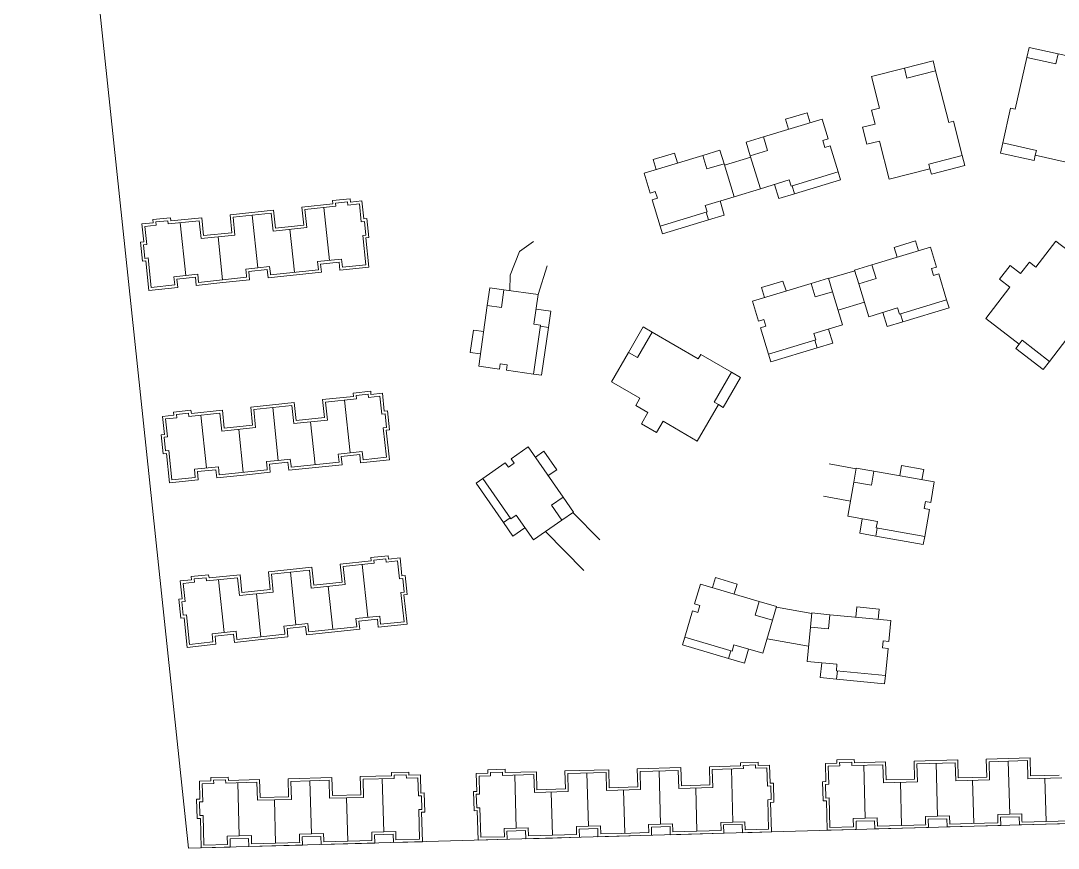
# Model space of a CAD drawing. Extents: x 109296 to 172296, y -14588 to 29909.
# Drawn here: x 119670 to 121944, y -11600 to -9785 of the extents above; entities that cross this region are included whole.
import ezdxf

# ---------------------------------------------------------------- set-up
doc = ezdxf.new("R2010")
doc.units = 0
doc.header["$LTSCALE"] = 1000
doc.header["$MEASUREMENT"] = 0
doc.layers.add('140', color=2, linetype='Continuous', lineweight=5)

msp = doc.modelspace()

# ---------------------------------------------------------------- linework, layer by layer
at = {"layer": '140', "color": 7}
for p, q in [((119670.1, -8126.8), (120038, -11599.8)), ((121875.6, -9865.5), (121880.6, -9843.3)), ((121880.6, -9843.3), (121943.9, -9857.4)), ((121850.2, -9979.1), (121875.6, -9865.5)), ((121875.6, -9865.5), (121938.9, -9879.7)), ((121938.9, -9879.7), (121943.9, -9857.4)), ((121943.9, -9857.4), (122016.5, -9873.7)), ((121607.2, -9888.7), (121535.1, -9907.1)), ((121670, -9872.8), (121607.2, -9888.7)), ((121612.8, -9910.8), (121607.2, -9888.7)), ((121675.6, -9894.9), (121670, -9872.8)), ((121535.1, -9907.1), (121552.8, -9976.8)), ((121675.6, -9894.9), (121612.8, -9910.8)), ((121704.3, -10007.7), (121675.6, -9894.9)), ((121552.8, -9976.8), (121535.4, -9981.3)), ((121535.4, -9981.3), (121543.1, -10011.5)), ((121822.6, -10052.9), (121839.7, -9976.7)), ((121839.7, -9976.7), (121850.2, -9979.1)), ((121426.8, -10000.5), (121298.2, -10039.6)), ((121346.7, -10001.1), (121393.8, -9986.8)), ((121353.3, -10022.9), (121346.7, -10001.1)), ((121393.8, -9986.8), (121400.4, -10008.6)), ((121440.1, -10044.2), (121426.8, -10000.5)), ((121714.7, -10005), (121704.3, -10007.7)), ((121734, -10080.6), (121714.7, -10005)), ((121543.1, -10011.5), (121515.1, -10018.6)), ((121515.1, -10018.6), (121524.6, -10055.8)), ((121298.2, -10039.6), (121260.3, -10051.1)), ((121260.3, -10051.1), (121269.4, -10081)), ((121298.2, -10039.6), (121307.3, -10069.5)), ((121428.6, -10047.7), (121440.1, -10044.2)), ((121433.1, -10062.6), (121428.6, -10047.7)), ((121524.6, -10055.8), (121552.5, -10048.7)), ((121552.5, -10048.7), (121573.8, -10132.5)), ((121103.3, -10075), (121056.2, -10089.3)), ((121109.9, -10096.8), (121103.3, -10075)), ((121165, -10080.1), (121202.9, -10068.6)), ((121202.9, -10068.6), (121212, -10098.4)), ((121307.3, -10069.5), (121269.4, -10081)), ((121444.6, -10059.1), (121433.1, -10062.6)), ((121462, -10116.5), (121444.6, -10059.1)), ((121822.6, -10052.9), (121817.6, -10075.1)), ((121817.6, -10075.1), (121891.4, -10091.6)), ((121896.4, -10069.4), (121822.6, -10052.9)), ((121894, -10079.9), (121896.4, -10069.4)), ((121036.4, -10119.2), (121165, -10080.1)), ((121056.2, -10089.3), (121062.8, -10111.1)), ((121165, -10080.1), (121174.1, -10109.9)), ((121213, -10101.9), (121270.4, -10084.4)), ((121269.4, -10081), (121291.4, -10153.3)), ((121660.7, -10099.2), (121734, -10080.6)), ((121734, -10080.6), (121739.6, -10102.7)), ((121891.4, -10091.6), (121894, -10079.9)), ((121984.2, -10100.1), (121894, -10079.9)), ((121049.7, -10162.8), (121036.4, -10119.2)), ((121174.1, -10109.9), (121212, -10098.4)), ((121212, -10098.4), (121234, -10170.8)), ((121358.7, -10147.9), (121462, -10116.5)), ((121467.3, -10133.7), (121462, -10116.5)), ((121573.8, -10132.5), (121663.3, -10109.7)), ((121663.3, -10109.7), (121660.7, -10099.2)), ((121666.3, -10121.3), (121663.3, -10109.7)), ((121739.6, -10102.7), (121666.3, -10121.3)), ((121291.4, -10153.3), (121354.5, -10134.1)), ((121354.5, -10134.1), (121358.7, -10147.9)), ((121366.2, -10164.4), (121467.3, -10133.7)), ((121061.2, -10159.3), (121049.7, -10162.8)), ((121065.7, -10174.2), (121061.2, -10159.3)), ((121234, -10170.8), (121291.4, -10153.3)), ((121322.4, -10143.9), (121331.8, -10174.9)), ((121331.8, -10174.9), (121366.2, -10164.4)), ((121366.2, -10164.4), (121361, -10147.2)), ((120286.5, -10193.7), (120354.5, -10186.5)), ((120353.7, -10179.4), (120391.9, -10175.3)), ((120354.5, -10186.5), (120353.7, -10179.4)), ((120386.6, -10181.9), (120360.3, -10184.7)), ((120360.3, -10184.7), (120361.1, -10191.9)), ((120387.3, -10189.1), (120386.6, -10181.9)), ((120412.4, -10186.5), (120387.3, -10189.1)), ((120391.9, -10175.3), (120392.7, -10182.5)), ((120392.7, -10182.5), (120417.7, -10179.9)), ((120416.5, -10225.8), (120412.4, -10186.5)), ((120417.7, -10179.9), (120421.9, -10219.3)), ((121054.2, -10177.7), (121065.7, -10174.2)), ((121071.7, -10235.1), (121054.2, -10177.7)), ((121234, -10170.8), (121170.8, -10189.9)), ((121203, -10180.2), (121212.4, -10211.2)), ((120128.9, -10210.3), (120224.4, -10200.2)), ((120133.1, -10249.7), (120128.9, -10210.3)), ((120135.5, -10215.6), (120177.3, -10211.2)), ((120219.1, -10206.8), (120177.3, -10211.2)), ((120189.5, -10327), (120177.3, -10211.2)), ((120189.5, -10327), (120177.3, -10211.2)), ((120189.5, -10327), (120177.3, -10211.2)), ((120189.5, -10327), (120177.3, -10211.2)), ((120223.2, -10246.2), (120219.1, -10206.8)), ((120224.4, -10200.2), (120228.5, -10239.6)), ((120290.6, -10233.1), (120286.5, -10193.7)), ((120361.1, -10191.9), (120293, -10199)), ((120293, -10199), (120297.2, -10238.4)), ((120347, -10310.4), (120334.8, -10194.6)), ((121175, -10203.7), (121071.7, -10235.1)), ((121170.8, -10189.9), (121175, -10203.7)), ((121177.9, -10221.6), (121172.7, -10204.4)), ((121212.4, -10211.2), (121177.9, -10221.6)), ((119935.6, -10230.6), (119960.7, -10228)), ((119939.7, -10270), (119935.6, -10230.6)), ((119942.2, -10236), (119967.3, -10233.3)), ((119959.9, -10220.8), (119998.1, -10216.8)), ((119960.7, -10228), (119959.9, -10220.8)), ((119966.5, -10226.2), (119992.8, -10223.4)), ((119967.3, -10233.3), (119966.5, -10226.2)), ((119992.8, -10223.4), (119993.5, -10230.6)), ((119993.5, -10230.6), (120061.5, -10223.4)), ((119998.1, -10216.8), (119998.8, -10224)), ((119998.8, -10224), (120066.9, -10216.8)), ((120032, -10343.6), (120019.8, -10227.8)), ((120061.5, -10223.4), (120065.7, -10262.8)), ((120066.9, -10216.8), (120071, -10256.2)), ((120139.7, -10255), (120135.5, -10215.6)), ((120228.5, -10239.6), (120290.6, -10233.1)), ((120423.7, -10225.1), (120416.5, -10225.8)), ((120421.9, -10219.3), (120429, -10218.5)), ((120426.8, -10254.9), (120423.7, -10225.1)), ((120429, -10218.5), (120433.4, -10260.3)), ((121177.9, -10221.6), (121076.9, -10252.3)), ((119946.3, -10275.4), (119942.2, -10236)), ((120065.7, -10262.8), (120139.7, -10255)), ((120071, -10256.2), (120133.1, -10249.7)), ((120297.2, -10238.4), (120223.2, -10246.2)), ((120260.2, -10242.3), (120270.1, -10336.6)), ((120260.2, -10242.3), (120270.1, -10336.6)), ((120419.7, -10255.7), (120426.8, -10254.9)), ((120426.5, -10320.1), (120419.7, -10255.7)), ((121076.9, -10252.3), (121071.7, -10235.1)), ((119932.6, -10270.8), (119939.7, -10270)), ((119937, -10312.5), (119932.6, -10270.8)), ((119939.2, -10276.1), (119946.3, -10275.4)), ((119942.3, -10306), (119939.2, -10276.1)), ((120102.7, -10258.9), (120112.6, -10353.2)), ((120102.7, -10258.9), (120112.6, -10353.2)), ((120433.4, -10260.3), (120426.3, -10261)), ((120426.3, -10261), (120433.1, -10325.5)), ((120794.5, -10269.1), (120763.6, -10290.7)), ((121584.5, -10281.9), (121631.5, -10267.6)), ((121631.5, -10267.6), (121638.2, -10289.4)), ((121939.4, -10268.3), (121895.4, -10325.3)), ((121998.2, -10313.8), (121939.4, -10268.3)), ((120763.6, -10290.7), (120743.3, -10343.2)), ((121664.6, -10281.3), (121536, -10320.4)), ((121591.1, -10303.7), (121584.5, -10281.9)), ((121677.8, -10325), (121664.6, -10281.3)), ((119944.1, -10311.8), (119937, -10312.5)), ((119949.5, -10305.2), (119942.3, -10306)), ((119950.9, -10376.2), (119944.1, -10311.8)), ((119956.3, -10369.6), (119949.5, -10305.2)), ((120189.5, -10327), (120215.7, -10324.2)), ((120215.7, -10324.2), (120217.3, -10339.1)), ((120320.8, -10313.2), (120373.3, -10307.6)), ((120322.6, -10331.1), (120320.8, -10313.2)), ((120367.9, -10314.2), (120327.3, -10318.5)), ((120327.3, -10318.5), (120329.2, -10336.4)), ((120369.8, -10332.1), (120367.9, -10314.2)), ((120373.3, -10307.6), (120375.1, -10325.5)), ((120375.1, -10325.5), (120426.5, -10320.1)), ((120823.8, -10322.2), (120804.2, -10385.4)), ((121536, -10320.4), (121498.1, -10331.9)), ((121536, -10320.4), (121545, -10350.3)), ((121666.3, -10328.5), (121677.8, -10325)), ((121839.2, -10321.4), (121815.8, -10351.8)), ((121862, -10339), (121839.2, -10321.4)), ((121881.1, -10314.3), (121862, -10339)), ((121895.4, -10325.3), (121881.1, -10314.3)), ((120058.2, -10340.8), (120005.7, -10346.3)), ((120005.7, -10346.3), (120007.6, -10364.2)), ((120052.9, -10347.4), (120012.3, -10351.7)), ((120054.8, -10365.3), (120052.9, -10347.4)), ((120060.1, -10358.7), (120058.2, -10340.8)), ((120165.1, -10347.6), (120060.1, -10358.7)), ((120189.5, -10327), (120163.2, -10329.7)), ((120163.2, -10329.7), (120164.8, -10344.7)), ((120164.8, -10344.7), (120165.1, -10347.6)), ((120210.4, -10330.8), (120169.8, -10335.1)), ((120169.8, -10335.1), (120171.7, -10353)), ((120212.3, -10348.7), (120210.4, -10330.8)), ((120329.2, -10336.4), (120212.3, -10348.7)), ((120217.3, -10339.1), (120217.6, -10342.1)), ((120217.6, -10342.1), (120322.6, -10331.1)), ((120433.1, -10325.5), (120369.8, -10332.1)), ((120743.3, -10343.2), (120741.9, -10376.6)), ((121498.4, -10333.1), (121441, -10350.5)), ((121498.1, -10331.9), (121507.2, -10361.8)), ((121670.9, -10343.4), (121666.3, -10328.5)), ((121682.4, -10339.9), (121670.9, -10343.4)), ((121699.8, -10397.3), (121682.4, -10339.9)), ((120014.2, -10369.6), (119950.9, -10376.2)), ((120007.6, -10364.2), (119956.3, -10369.6)), ((120012.3, -10351.7), (120014.2, -10369.6)), ((120113.2, -10359.1), (120054.8, -10365.3)), ((120171.7, -10353), (120113.2, -10359.1)), ((120692.9, -10409.7), (120698.4, -10370.5)), ((120698.4, -10370.5), (120729.3, -10374.8)), ((121274.2, -10400), (121402.8, -10360.9)), ((121341, -10355.8), (121294, -10370.1)), ((121294, -10370.1), (121300.6, -10391.9)), ((121347.7, -10377.6), (121341, -10355.8)), ((121402.8, -10360.9), (121440.7, -10349.4)), ((121402.8, -10360.9), (121411.9, -10390.7)), ((121440.7, -10349.4), (121449.7, -10379.2)), ((121545, -10350.3), (121507.2, -10361.8)), ((121507.2, -10361.8), (121529.1, -10434.1)), ((121838.6, -10369.4), (121785.7, -10437.8)), ((121815.8, -10351.8), (121838.6, -10369.4)), ((120723.8, -10414), (120729.3, -10374.8)), ((120729.3, -10374.8), (120804.2, -10385.4)), ((120804.2, -10385.4), (120795, -10450.7)), ((121411.9, -10390.7), (121449.7, -10379.2)), ((121449.7, -10379.2), (121471.7, -10451.6)), ((120674.2, -10542.8), (120692.9, -10409.7)), ((120692.9, -10409.7), (120723.8, -10414)), ((121287.4, -10443.6), (121274.2, -10400)), ((121519.4, -10402), (121462, -10419.4)), ((121529.1, -10434.1), (121592.3, -10414.9)), ((121592.3, -10414.9), (121596.5, -10428.7)), ((121596.5, -10428.7), (121699.8, -10397.3)), ((121604, -10445.2), (121705, -10414.5)), ((121705, -10414.5), (121699.8, -10397.3)), ((120799.7, -10417.5), (120831.8, -10422)), ((120831.8, -10422), (120826.7, -10457.6)), ((121560.1, -10424.7), (121569.6, -10455.7)), ((121604, -10445.2), (121598.8, -10428)), ((121785.7, -10437.8), (121858.9, -10494.2)), ((120809.2, -10452.7), (120794.2, -10559.7)), ((120795, -10450.7), (120809.2, -10452.7)), ((120826.7, -10457.6), (120808.9, -10455.1)), ((120826.7, -10457.6), (120812, -10562.2)), ((121034.8, -10456.3), (121002.3, -10512.3)), ((121054.5, -10467.7), (121034.8, -10456.3)), ((121298.9, -10440.1), (121287.4, -10443.6)), ((121292, -10458.5), (121303.5, -10455)), ((121309.4, -10515.9), (121292, -10458.5)), ((121303.5, -10455), (121298.9, -10440.1)), ((121471.7, -10451.6), (121408.6, -10470.8)), ((121440.7, -10461), (121450.1, -10492)), ((121569.6, -10455.7), (121604, -10445.2)), ((120662.3, -10463.5), (120655.4, -10512.3)), ((120684.9, -10466.7), (120662.3, -10463.5)), ((121054.5, -10467.7), (121022, -10523.7)), ((121155.2, -10526.1), (121054.5, -10467.7)), ((121412.8, -10484.5), (121309.4, -10515.9)), ((121408.6, -10470.8), (121412.8, -10484.5)), ((121925.3, -10531.9), (121973, -10470.2)), ((121415.7, -10502.5), (121314.7, -10533.2)), ((121415.7, -10502.5), (121410.5, -10485.2)), ((121450.1, -10492), (121415.7, -10502.5)), ((121851.5, -10503.7), (121858.9, -10494.2)), ((121911.4, -10549.9), (121851.5, -10503.7)), ((121858.9, -10494.2), (121865.5, -10485.7)), ((121865.5, -10485.7), (121925.3, -10531.9)), ((120655.4, -10512.3), (120678, -10515.4)), ((121002.3, -10512.3), (120964.9, -10576.6)), ((121022, -10523.7), (121002.3, -10512.3)), ((121160.6, -10516.8), (121155.2, -10526.1)), ((121228.1, -10556), (121160.6, -10516.8)), ((121314.7, -10533.2), (121309.4, -10515.9)), ((120719.3, -10549.1), (120674.2, -10542.8)), ((120721, -10537.3), (120719.3, -10549.1)), ((120736.4, -10539.4), (120721, -10537.3)), ((120734.8, -10551.3), (120736.4, -10539.4)), ((120794.2, -10559.7), (120734.8, -10551.3)), ((121925.3, -10531.9), (121911.4, -10549.9)), ((120812, -10562.2), (120794.2, -10559.7)), ((121190.1, -10621.3), (121228.1, -10556)), ((121247.8, -10567.4), (121209.8, -10632.8)), ((121228.1, -10556), (121247.8, -10567.4)), ((120399, -10601.5), (120437.2, -10597.5)), ((120437.2, -10597.5), (120437.9, -10604.7)), ((120964.9, -10576.6), (121027.2, -10612.8)), ((120331.7, -10615.8), (120399.7, -10608.7)), ((120335.9, -10655.2), (120331.7, -10615.8)), ((120406.3, -10614), (120338.3, -10621.2)), ((120392.3, -10732.5), (120380.1, -10616.8)), ((120399.7, -10608.7), (120399, -10601.5)), ((120431.8, -10604.1), (120405.6, -10606.9)), ((120405.6, -10606.9), (120406.3, -10614)), ((120432.6, -10611.3), (120431.8, -10604.1)), ((120457.6, -10608.6), (120432.6, -10611.3)), ((120437.9, -10604.7), (120463, -10602)), ((120461.8, -10648), (120457.6, -10608.6)), ((120463, -10602), (120467.1, -10641.4)), ((121027.2, -10612.8), (121018.2, -10628.4)), ((120005.2, -10643), (120043.3, -10639)), ((120005.9, -10650.2), (120005.2, -10643)), ((120043.3, -10639), (120044.1, -10646.1)), ((120044.1, -10646.1), (120112.1, -10639)), ((120112.1, -10639), (120116.3, -10678.4)), ((120174.2, -10632.4), (120269.7, -10622.4)), ((120178.3, -10671.8), (120174.2, -10632.4)), ((120180.8, -10637.8), (120222.5, -10633.4)), ((120184.9, -10677.2), (120180.8, -10637.8)), ((120264.3, -10629), (120222.5, -10633.4)), ((120234.7, -10749.1), (120222.5, -10633.4)), ((120234.7, -10749.1), (120222.5, -10633.4)), ((120234.7, -10749.1), (120222.5, -10633.4)), ((120234.7, -10749.1), (120222.5, -10633.4)), ((120268.5, -10668.4), (120264.3, -10629)), ((120269.7, -10622.4), (120273.8, -10661.8)), ((120338.3, -10621.2), (120342.5, -10660.6)), ((120467.1, -10641.4), (120474.3, -10640.7)), ((120474.3, -10640.7), (120478.7, -10682.4)), ((121018.2, -10628.4), (121045.1, -10644)), ((121153.1, -10706.7), (121199.5, -10626.8)), ((121199.5, -10626.8), (121190.1, -10621.3)), ((121209.8, -10632.8), (121199.5, -10626.8)), ((119980.8, -10652.8), (120005.9, -10650.2)), ((119985, -10692.2), (119980.8, -10652.8)), ((119987.4, -10658.1), (120012.5, -10655.5)), ((119991.6, -10697.5), (119987.4, -10658.1)), ((120011.8, -10648.3), (120038, -10645.6)), ((120012.5, -10655.5), (120011.8, -10648.3)), ((120038, -10645.6), (120038.8, -10652.7)), ((120038.8, -10652.7), (120106.8, -10645.6)), ((120077.2, -10765.7), (120065, -10650)), ((120106.8, -10645.6), (120110.9, -10684.9)), ((120342.5, -10660.6), (120268.5, -10668.4)), ((120273.8, -10661.8), (120335.9, -10655.2)), ((120305.5, -10664.5), (120315.4, -10758.7)), ((120305.5, -10664.5), (120315.4, -10758.7)), ((120469, -10647.2), (120461.8, -10648)), ((120472.1, -10677.1), (120469, -10647.2)), ((121045.1, -10644), (121030.7, -10668.9)), ((121063.9, -10688.2), (121078.4, -10663.3)), ((121078.4, -10663.3), (121153.1, -10706.7)), ((120110.9, -10684.9), (120184.9, -10677.2)), ((120116.3, -10678.4), (120178.3, -10671.8)), ((120147.9, -10681.1), (120157.9, -10775.3)), ((120147.9, -10681.1), (120157.9, -10775.3)), ((120464.9, -10677.8), (120472.1, -10677.1)), ((120471.7, -10742.3), (120464.9, -10677.8)), ((120478.7, -10682.4), (120471.5, -10683.2)), ((120471.5, -10683.2), (120478.3, -10747.6)), ((121030.7, -10668.9), (121063.9, -10688.2)), ((119977.8, -10692.9), (119985, -10692.2)), ((119982.2, -10734.7), (119977.8, -10692.9)), ((119984.4, -10698.3), (119991.6, -10697.5)), ((119987.6, -10728.1), (119984.4, -10698.3)), ((119989.4, -10733.9), (119982.2, -10734.7)), ((119994.7, -10727.4), (119987.6, -10728.1)), ((119996.2, -10798.4), (119989.4, -10733.9)), ((120001.5, -10791.8), (119994.7, -10727.4)), ((120366, -10735.3), (120418.5, -10729.8)), ((120418.5, -10729.8), (120420.4, -10747.7)), ((120745.1, -10745.5), (120782.6, -10719.5)), ((120782.6, -10719.5), (120859.1, -10830)), ((120817, -10729.2), (120798.3, -10742.2)), ((120845.1, -10769.6), (120817, -10729.2)), ((120234.7, -10749.1), (120208.5, -10751.9)), ((120208.5, -10751.9), (120210.1, -10766.8)), ((120255.7, -10753), (120215.1, -10757.2)), ((120215.1, -10757.2), (120217, -10775.1)), ((120234.7, -10749.1), (120261, -10746.4)), ((120257.5, -10770.9), (120255.7, -10753)), ((120261, -10746.4), (120262.6, -10761.3)), ((120262.9, -10764.3), (120367.9, -10753.2)), ((120367.9, -10753.2), (120366, -10735.3)), ((120413.2, -10736.4), (120372.6, -10740.7)), ((120372.6, -10740.7), (120374.5, -10758.6)), ((120415.1, -10754.3), (120413.2, -10736.4)), ((120478.3, -10747.6), (120415.1, -10754.3)), ((120420.4, -10747.7), (120471.7, -10742.3)), ((120683, -10788.5), (120732.3, -10754.3)), ((120732.3, -10754.3), (120739.1, -10764.2)), ((120739.1, -10764.2), (120751.9, -10755.3)), ((120751.9, -10755.3), (120745.1, -10745.5)), ((121501.2, -10767.4), (121442.2, -10757)), ((120103.5, -10763), (120051, -10768.5)), ((120051, -10768.5), (120052.8, -10786.4)), ((120098.1, -10769.6), (120057.5, -10773.8)), ((120057.5, -10773.8), (120059.4, -10791.7)), ((120100, -10787.5), (120098.1, -10769.6)), ((120105.3, -10780.9), (120103.5, -10763)), ((120210.4, -10769.8), (120105.3, -10780.9)), ((120217, -10775.1), (120158.5, -10781.3)), ((120210.1, -10766.8), (120210.4, -10769.8)), ((120374.5, -10758.6), (120257.5, -10770.9)), ((120262.6, -10761.3), (120262.9, -10764.3)), ((120826.3, -10782.6), (120845.1, -10769.6)), ((121501.5, -10766.2), (121496, -10797)), ((121540.5, -10773.1), (121501.5, -10766.2)), ((121540.5, -10773.1), (121535, -10803.8)), ((121672.8, -10796.5), (121540.5, -10773.1)), ((121597.2, -10783.1), (121601.1, -10760.7)), ((121601.1, -10760.7), (121649.6, -10769.2)), ((121649.6, -10769.2), (121645.6, -10791.7)), ((120059.4, -10791.7), (119996.2, -10798.4)), ((120052.8, -10786.4), (120001.5, -10791.8)), ((120158.5, -10781.3), (120100, -10787.5)), ((120668.2, -10798.8), (120683, -10788.5)), ((120728.3, -10885.6), (120668.2, -10798.8)), ((120744.5, -10877.3), (120683, -10788.5)), ((121496, -10797), (121482.9, -10871.4)), ((121535, -10803.8), (121496, -10797)), ((121664.9, -10841.4), (121672.8, -10796.5)), ((120859.1, -10830), (120833.5, -10847.7)), ((120833.5, -10847.7), (120856, -10880.3)), ((120859.1, -10830), (120881.7, -10862.5)), ((121488.7, -10838.3), (121429.6, -10827.9)), ((121650.4, -10854.7), (121653.1, -10839.3)), ((121653.1, -10839.3), (121664.9, -10841.4)), ((120756.3, -10869.1), (120744.5, -10877.3)), ((120793.9, -10923.3), (120756.3, -10869.1)), ((120881.7, -10862.5), (120856, -10880.3)), ((120880.7, -10863.2), (120939.6, -10923.3)), ((121662.2, -10856.8), (121650.4, -10854.7)), ((121651.7, -10915.8), (121662.2, -10856.8)), ((120728.3, -10885.6), (120743.1, -10875.3)), ((120748.8, -10915.2), (120728.3, -10885.6)), ((120856, -10880.3), (120793.9, -10923.3)), ((121482.9, -10871.4), (121547.9, -10882.9)), ((121514.8, -10877), (121509.2, -10908.9)), ((121547.9, -10882.9), (121545.4, -10897.1)), ((120775.4, -10896.7), (120748.8, -10915.2)), ((120820.6, -10904.8), (120904.5, -10990.3)), ((121509.2, -10908.9), (121544.6, -10915.2)), ((121544.6, -10915.2), (121547.7, -10897.5)), ((121544.6, -10915.2), (121648.6, -10933.6)), ((121545.4, -10897.1), (121651.7, -10915.8)), ((121648.6, -10933.6), (121651.7, -10915.8)), ((120437.7, -10962.3), (120475.8, -10958.3)), ((120475.8, -10958.3), (120476.6, -10965.5)), ((120212.9, -10993.2), (120308.3, -10983.2)), ((120308.3, -10983.2), (120312.5, -11022.6)), ((120370.4, -10976.6), (120438.4, -10969.5)), ((120374.5, -11016), (120370.4, -10976.6)), ((120445, -10974.8), (120377, -10982)), ((120377, -10982), (120381.1, -11021.4)), ((120430.9, -11093.3), (120418.8, -10977.6)), ((120438.4, -10969.5), (120437.7, -10962.3)), ((120470.5, -10964.9), (120444.3, -10967.7)), ((120444.3, -10967.7), (120445, -10974.8)), ((120471.3, -10972.1), (120470.5, -10964.9)), ((120496.3, -10969.4), (120471.3, -10972.1)), ((120476.6, -10965.5), (120501.7, -10962.8)), ((120500.5, -11008.8), (120496.3, -10969.4)), ((120501.7, -10962.8), (120505.8, -11002.2)), ((120043.8, -11003.8), (120082, -10999.8)), ((120044.6, -11011), (120043.8, -11003.8)), ((120050.4, -11009.1), (120076.7, -11006.4)), ((120076.7, -11006.4), (120077.4, -11013.5)), ((120077.4, -11013.5), (120145.5, -11006.4)), ((120082, -10999.8), (120082.8, -11006.9)), ((120082.8, -11006.9), (120150.8, -10999.8)), ((120145.5, -11006.4), (120149.6, -11045.7)), ((120150.8, -10999.8), (120154.9, -11039.2)), ((120217, -11032.6), (120212.9, -10993.2)), ((120219.5, -10998.6), (120261.2, -10994.2)), ((120223.6, -11038), (120219.5, -10998.6)), ((120303, -10989.8), (120261.2, -10994.2)), ((120273.4, -11109.9), (120261.2, -10994.2)), ((120273.4, -11109.9), (120261.2, -10994.2)), ((120273.4, -11109.9), (120261.2, -10994.2)), ((120273.4, -11109.9), (120261.2, -10994.2)), ((120307.1, -11029.2), (120303, -10989.8)), ((120505.8, -11002.2), (120513, -11001.4)), ((120513, -11001.4), (120517.4, -11043.2)), ((121193.2, -11006.3), (121186.8, -11028.1)), ((121240.4, -11020.3), (121193.2, -11006.3)), ((120019.5, -11013.6), (120044.6, -11011)), ((120023.7, -11053), (120019.5, -11013.6)), ((120026.1, -11018.9), (120051.2, -11016.3)), ((120030.3, -11058.3), (120026.1, -11018.9)), ((120051.2, -11016.3), (120050.4, -11009.1)), ((120115.9, -11126.5), (120103.7, -11010.8)), ((120381.1, -11021.4), (120307.1, -11029.2)), ((120312.5, -11022.6), (120374.5, -11016)), ((120344.1, -11025.3), (120354.1, -11119.5)), ((120344.1, -11025.3), (120354.1, -11119.5)), ((120507.6, -11008), (120500.5, -11008.8)), ((120510.8, -11037.9), (120507.6, -11008)), ((121147.3, -11064), (121160.3, -11020.3)), ((121160.3, -11020.3), (121289.1, -11058.5)), ((121233.9, -11042.1), (121240.4, -11020.3)), ((120016.5, -11053.7), (120023.7, -11053)), ((120149.6, -11045.7), (120223.6, -11038)), ((120154.9, -11039.2), (120217, -11032.6)), ((120186.6, -11041.9), (120196.5, -11136.1)), ((120186.6, -11041.9), (120196.5, -11136.1)), ((120503.6, -11038.6), (120510.8, -11037.9)), ((120510.4, -11103.1), (120503.6, -11038.6)), ((120517.4, -11043.2), (120510.2, -11044)), ((120510.2, -11044), (120517, -11108.4)), ((120020.9, -11095.5), (120016.5, -11053.7)), ((120023.1, -11059.1), (120030.3, -11058.3)), ((120026.3, -11088.9), (120023.1, -11059.1)), ((121158.8, -11067.4), (121147.3, -11064)), ((121154.4, -11082.4), (121158.8, -11067.4)), ((121289.1, -11058.5), (121280.3, -11088.4)), ((121289.1, -11058.5), (121327.1, -11069.8)), ((121327.1, -11069.8), (121318.2, -11099.7)), ((121326.8, -11071), (121404, -11084.9)), ((121500.8, -11093.1), (121503, -11070.5)), ((121503, -11070.5), (121552, -11075.2)), ((121552, -11075.2), (121549.8, -11097.9)), ((120028.1, -11094.7), (120020.9, -11095.5)), ((120033.4, -11088.1), (120026.3, -11088.9)), ((120034.9, -11159.2), (120028.1, -11094.7)), ((120040.2, -11152.6), (120033.4, -11088.1)), ((120404.7, -11096.1), (120457.2, -11090.6)), ((120406.6, -11114), (120404.7, -11096.1)), ((120451.9, -11097.2), (120411.3, -11101.4)), ((120453.7, -11115.1), (120451.9, -11097.2)), ((120457.2, -11090.6), (120459.1, -11108.5)), ((121125.8, -11136.5), (121142.9, -11078.9)), ((121142.9, -11078.9), (121154.4, -11082.4)), ((121280.3, -11088.4), (121318.2, -11099.7)), ((121404.1, -11083.7), (121401, -11114.8)), ((121443.5, -11087.6), (121404.1, -11083.7)), ((121443.5, -11087.6), (121440.5, -11118.6)), ((121577.3, -11100.6), (121443.5, -11087.6)), ((120273.4, -11109.9), (120247.2, -11112.7)), ((120247.2, -11112.7), (120248.7, -11127.6)), ((120294.3, -11113.8), (120253.8, -11118)), ((120253.8, -11118), (120255.6, -11135.9)), ((120273.4, -11109.9), (120299.7, -11107.2)), ((120296.2, -11131.7), (120294.3, -11113.8)), ((120413.2, -11119.3), (120296.2, -11131.7)), ((120299.7, -11107.2), (120301.2, -11122.1)), ((120301.6, -11125.1), (120406.6, -11114)), ((120411.3, -11101.4), (120413.2, -11119.3)), ((120517, -11108.4), (120453.7, -11115.1)), ((120459.1, -11108.5), (120510.4, -11103.1)), ((121318.2, -11099.7), (121296.7, -11172.2)), ((121401, -11114.8), (121393.7, -11190)), ((121440.5, -11118.6), (121401, -11114.8)), ((121572.8, -11146), (121577.3, -11100.6)), ((120142.1, -11123.8), (120089.6, -11129.3)), ((120089.6, -11129.3), (120091.5, -11147.2)), ((120136.8, -11130.4), (120096.2, -11134.6)), ((120096.2, -11134.6), (120098.1, -11152.5)), ((120138.7, -11148.3), (120136.8, -11130.4)), ((120197.2, -11142.1), (120138.7, -11148.3)), ((120144, -11141.7), (120142.1, -11123.8)), ((120249, -11130.6), (120144, -11141.7)), ((120255.6, -11135.9), (120197.2, -11142.1)), ((120248.7, -11127.6), (120249, -11130.6)), ((120301.2, -11122.1), (120301.6, -11125.1)), ((121120.7, -11153.7), (121125.8, -11136.5)), ((121229.3, -11167.2), (121125.8, -11136.5)), ((121306.1, -11140.4), (121396.9, -11156.8)), ((120098.1, -11152.5), (120034.9, -11159.2)), ((120091.5, -11147.2), (120040.2, -11152.6)), ((121221.9, -11183.8), (121120.7, -11153.7)), ((121221.9, -11183.8), (121227, -11166.5)), ((121233.4, -11153.4), (121229.3, -11167.2)), ((121296.7, -11172.2), (121233.4, -11153.4)), ((121265.6, -11163), (121256.4, -11194)), ((121559.4, -11160.4), (121560.9, -11144.8)), ((121571.3, -11161.5), (121559.4, -11160.4)), ((121560.9, -11144.8), (121572.8, -11146)), ((121565.5, -11221.2), (121571.3, -11161.5)), ((121256.4, -11194), (121221.9, -11183.8)), ((121393.7, -11190), (121459.4, -11196.4)), ((121425.9, -11193.1), (121422.8, -11225.4)), ((121459.4, -11196.4), (121458, -11210.7)), ((121458, -11210.7), (121565.5, -11221.2)), ((121458.6, -11228.9), (121460.4, -11211)), ((121422.8, -11225.4), (121458.6, -11228.9)), ((121458.6, -11228.9), (121563.7, -11239.2)), ((121563.7, -11239.2), (121565.5, -11221.2)), ((121247.9, -11412.1), (121286.3, -11411.1)), ((121248.1, -11419.3), (121247.9, -11412.1)), ((121286.3, -11411.1), (121286.5, -11418.3)), ((121434, -11414.1), (121459.2, -11413.4)), ((121435.1, -11453.7), (121434, -11414.1)), ((121459, -11406.2), (121497.4, -11405.1)), ((121459.2, -11413.4), (121459, -11406.2)), ((121465.2, -11412), (121491.6, -11411.3)), ((121465.4, -11419.2), (121465.2, -11412)), ((121491.6, -11411.3), (121491.8, -11418.5)), ((121491.8, -11418.5), (121560.1, -11416.6)), ((121497.4, -11405.1), (121497.6, -11412.3)), ((121497.6, -11412.3), (121566, -11410.4)), ((121560.1, -11416.6), (121561.3, -11456.2)), ((121566, -11410.4), (121567.1, -11450)), ((121628.3, -11408.7), (121724.3, -11406)), ((121629.5, -11448.2), (121628.3, -11408.7)), ((121634.5, -11414.5), (121718.5, -11412.1)), ((121635.6, -11454.1), (121634.5, -11414.5)), ((121679.8, -11529.7), (121676.5, -11413.3)), ((121679.8, -11529.7), (121676.5, -11413.3)), ((121718.5, -11412.1), (121719.6, -11451.7)), ((121724.3, -11406), (121725.4, -11445.5)), ((121786.7, -11404.2), (121882.6, -11401.5)), ((121787.8, -11443.8), (121786.7, -11404.2)), ((121792.9, -11410), (121876.8, -11407.7)), ((121794, -11449.6), (121792.9, -11410)), ((121838.1, -11525.2), (121834.8, -11408.9)), ((121838.1, -11525.2), (121834.8, -11408.9)), ((121838.1, -11525.2), (121834.8, -11408.9)), ((121838.1, -11525.2), (121834.8, -11408.9)), ((121876.8, -11407.7), (121877.9, -11447.3)), ((121882.6, -11401.5), (121883.8, -11441.1)), ((120482.6, -11433.7), (120521, -11432.6)), ((120482.8, -11440.9), (120482.6, -11433.7)), ((120515.2, -11438.8), (120488.8, -11439.5)), ((120488.8, -11439.5), (120489, -11446.7)), ((120515.4, -11445.9), (120515.2, -11438.8)), ((120521, -11432.6), (120521.2, -11439.8)), ((120521.2, -11439.8), (120546.4, -11439.1)), ((120546.4, -11439.1), (120547.5, -11478.7)), ((120668.7, -11435.6), (120693.9, -11434.9)), ((120669.8, -11475.2), (120668.7, -11435.6)), ((120693.7, -11427.7), (120732.1, -11426.7)), ((120693.9, -11434.9), (120693.7, -11427.7)), ((120699.9, -11433.6), (120726.3, -11432.8)), ((120700.1, -11440.8), (120699.9, -11433.6)), ((120726.3, -11432.8), (120726.5, -11440)), ((120726.5, -11440), (120794.8, -11438.1)), ((120732.1, -11426.7), (120732.3, -11433.8)), ((120732.3, -11433.8), (120800.7, -11431.9)), ((120756.1, -11555.6), (120752.9, -11439.3)), ((120794.8, -11438.1), (120796, -11477.7)), ((120800.7, -11431.9), (120801.8, -11471.5)), ((120863.1, -11430.2), (120959, -11427.5)), ((120864.2, -11469.8), (120863.1, -11430.2)), ((120869.2, -11436), (120953.2, -11433.6)), ((120870.3, -11475.6), (120869.2, -11436)), ((120914.5, -11551.2), (120911.2, -11434.8)), ((120914.5, -11551.2), (120911.2, -11434.8)), ((120953.2, -11433.6), (120954.3, -11473.2)), ((120959, -11427.5), (120960.1, -11467.1)), ((121021.4, -11425.7), (121117.4, -11423)), ((121022.5, -11465.3), (121021.4, -11425.7)), ((121027.6, -11431.5), (121111.5, -11429.2)), ((121028.7, -11471.1), (121027.6, -11431.5)), ((121072.8, -11546.7), (121069.5, -11430.4)), ((121072.8, -11546.7), (121069.5, -11430.4)), ((121072.8, -11546.7), (121069.5, -11430.4)), ((121072.8, -11546.7), (121069.5, -11430.4)), ((121111.5, -11429.2), (121112.6, -11468.8)), ((121117.4, -11423), (121118.5, -11462.6)), ((121179.7, -11421.3), (121248.1, -11419.3)), ((121180.8, -11460.9), (121179.7, -11421.3)), ((121185.9, -11427.1), (121254.3, -11425.2)), ((121187, -11466.7), (121185.9, -11427.1)), ((121231.1, -11542.3), (121227.9, -11425.9)), ((121254.1, -11418), (121280.5, -11417.2)), ((121254.3, -11425.2), (121254.1, -11418)), ((121280.5, -11417.2), (121280.7, -11424.4)), ((121280.7, -11424.4), (121305.8, -11423.7)), ((121286.5, -11418.3), (121311.7, -11417.6)), ((121305.8, -11423.7), (121307, -11463.3)), ((121311.7, -11417.6), (121312.8, -11457.1)), ((121440.2, -11419.9), (121465.4, -11419.2)), ((121441.3, -11459.5), (121440.2, -11419.9)), ((121521.4, -11534.1), (121518.2, -11417.8)), ((121883.8, -11441.1), (121946.1, -11439.3)), ((120061.8, -11452.7), (120087, -11452)), ((120062.9, -11492.3), (120061.8, -11452.7)), ((120067.9, -11458.5), (120093.1, -11457.8)), ((120069, -11498.1), (120067.9, -11458.5)), ((120086.8, -11444.8), (120125.1, -11443.7)), ((120087, -11452), (120086.8, -11444.8)), ((120092.9, -11450.6), (120119.3, -11449.9)), ((120093.1, -11457.8), (120092.9, -11450.6)), ((120119.3, -11449.9), (120119.5, -11457.1)), ((120119.5, -11457.1), (120187.9, -11455.2)), ((120125.1, -11443.7), (120125.3, -11450.9)), ((120125.3, -11450.9), (120193.7, -11449)), ((120149.2, -11572.7), (120145.9, -11456.3)), ((120187.9, -11455.2), (120189, -11494.7)), ((120193.7, -11449), (120194.8, -11488.6)), ((120256.1, -11447.2), (120352.1, -11444.5)), ((120257.2, -11486.8), (120256.1, -11447.2)), ((120262.3, -11453.1), (120304.2, -11451.9)), ((120263.4, -11492.7), (120262.3, -11453.1)), ((120346.2, -11450.7), (120304.2, -11451.9)), ((120307.5, -11568.2), (120304.2, -11451.9)), ((120307.5, -11568.2), (120304.2, -11451.9)), ((120307.5, -11568.2), (120304.2, -11451.9)), ((120307.5, -11568.2), (120304.2, -11451.9)), ((120347.3, -11490.3), (120346.2, -11450.7)), ((120352.1, -11444.5), (120353.2, -11484.1)), ((120414.4, -11442.8), (120482.8, -11440.9)), ((120415.5, -11482.4), (120414.4, -11442.8)), ((120489, -11446.7), (120420.6, -11448.6)), ((120420.6, -11448.6), (120421.7, -11488.2)), ((120465.8, -11563.8), (120462.6, -11447.4)), ((120540.5, -11445.2), (120515.4, -11445.9)), ((120541.7, -11484.8), (120540.5, -11445.2)), ((120674.9, -11441.5), (120700.1, -11440.8)), ((120676, -11481), (120674.9, -11441.5)), ((121118.5, -11462.6), (121180.8, -11460.9)), ((121312.8, -11457.1), (121320, -11456.9)), ((121320, -11456.9), (121321.2, -11498.9)), ((121427.9, -11453.9), (121435.1, -11453.7)), ((121429.1, -11495.9), (121427.9, -11453.9)), ((121434.1, -11459.7), (121441.3, -11459.5)), ((121435, -11489.7), (121434.1, -11459.7)), ((121561.3, -11456.2), (121635.6, -11454.1)), ((121567.1, -11450), (121629.5, -11448.2)), ((121598.4, -11455.1), (121601.1, -11549.9)), ((121598.4, -11455.1), (121601.1, -11549.9)), ((121719.6, -11451.7), (121794, -11449.6)), ((121725.4, -11445.5), (121787.8, -11443.8)), ((121756.8, -11450.7), (121759.4, -11545.4)), ((121756.8, -11450.7), (121759.4, -11545.4)), ((121756.8, -11450.7), (121759.4, -11545.4)), ((121756.8, -11450.7), (121759.4, -11545.4)), ((121877.9, -11447.3), (121952.3, -11445.2)), ((121915.1, -11446.2), (121917.8, -11541)), ((121915.1, -11446.2), (121917.8, -11541)), ((121915.1, -11446.2), (121917.8, -11541)), ((121915.1, -11446.2), (121917.8, -11541)), ((120353.2, -11484.1), (120415.5, -11482.4)), ((120548.9, -11484.6), (120541.7, -11484.8)), ((120547.5, -11478.7), (120554.7, -11478.5)), ((120549.7, -11514.6), (120548.9, -11484.6)), ((120554.7, -11478.5), (120555.9, -11520.4)), ((120662.6, -11475.4), (120669.8, -11475.2)), ((120663.8, -11517.4), (120662.6, -11475.4)), ((120668.8, -11481.3), (120676, -11481)), ((120669.7, -11511.2), (120668.8, -11481.3)), ((120796, -11477.7), (120870.3, -11475.6)), ((120801.8, -11471.5), (120864.2, -11469.8)), ((120833.1, -11476.6), (120835.8, -11571.4)), ((120833.1, -11476.6), (120835.8, -11571.4)), ((120954.3, -11473.2), (121028.7, -11471.1)), ((120960.1, -11467.1), (121022.5, -11465.3)), ((120991.5, -11472.2), (120994.1, -11566.9)), ((120991.5, -11472.2), (120994.1, -11566.9)), ((120991.5, -11472.2), (120994.1, -11566.9)), ((120991.5, -11472.2), (120994.1, -11566.9)), ((121112.6, -11468.8), (121187, -11466.7)), ((121149.8, -11467.7), (121152.5, -11562.5)), ((121149.8, -11467.7), (121152.5, -11562.5)), ((121149.8, -11467.7), (121152.5, -11562.5)), ((121149.8, -11467.7), (121152.5, -11562.5)), ((121307, -11463.3), (121314.2, -11463.1)), ((121314.2, -11463.1), (121315, -11493.1)), ((120055.7, -11492.5), (120062.9, -11492.3)), ((120056.9, -11534.5), (120055.7, -11492.5)), ((120061.8, -11498.3), (120069, -11498.1)), ((120062.7, -11528.3), (120061.8, -11498.3)), ((120189, -11494.7), (120263.4, -11492.7)), ((120194.8, -11488.6), (120257.2, -11486.8)), ((120226.2, -11493.7), (120228.8, -11588.5)), ((120226.2, -11493.7), (120228.8, -11588.5)), ((120421.7, -11488.2), (120347.3, -11490.3)), ((120384.5, -11489.2), (120387.2, -11584)), ((120384.5, -11489.2), (120387.2, -11584)), ((121315, -11493.1), (121307.8, -11493.3)), ((121307.8, -11493.3), (121309.6, -11558.1)), ((121321.2, -11498.9), (121314, -11499.1)), ((121314, -11499.1), (121315.8, -11563.9)), ((121436.3, -11495.7), (121429.1, -11495.9)), ((121442.1, -11489.5), (121435, -11489.7)), ((121438.1, -11560.5), (121436.3, -11495.7)), ((121444, -11554.3), (121442.1, -11489.5)), ((120038, -11599.8), (122703.1, -11524.9)), ((120069.9, -11528.1), (120062.7, -11528.3)), ((120071.7, -11592.9), (120069.9, -11528.1)), ((120542.5, -11514.8), (120549.7, -11514.6)), ((120544.3, -11579.6), (120542.5, -11514.8)), ((120555.9, -11520.4), (120548.7, -11520.6)), ((120548.7, -11520.6), (120550.5, -11585.4)), ((120671, -11517.2), (120663.8, -11517.4)), ((120676.8, -11511), (120669.7, -11511.2)), ((120672.8, -11582), (120671, -11517.2)), ((120678.7, -11575.8), (120676.8, -11511)), ((121706.2, -11528.9), (121653.4, -11530.4)), ((121653.4, -11530.4), (121653.8, -11545.4)), ((121706.7, -11546.9), (121706.2, -11528.9)), ((121864.5, -11524.5), (121811.7, -11525.9)), ((121811.7, -11525.9), (121812.2, -11543.9)), ((121858.7, -11530.6), (121817.9, -11531.8)), ((121859.2, -11548.6), (121858.7, -11530.6)), ((121864.9, -11539.5), (121864.5, -11524.5)), ((120064.1, -11534.3), (120056.9, -11534.5)), ((120065.9, -11599), (120064.1, -11534.3)), ((120940.9, -11550.4), (120888.1, -11551.9)), ((120888.1, -11551.9), (120888.5, -11566.9)), ((120941.4, -11568.4), (120940.9, -11550.4)), ((121099.2, -11546), (121046.4, -11547.5)), ((121046.4, -11547.5), (121046.9, -11565.5)), ((121093.4, -11552.1), (121052.6, -11553.3)), ((121052.6, -11553.3), (121053.1, -11571.3)), ((121093.9, -11570.1), (121093.4, -11552.1)), ((121099.6, -11561), (121099.2, -11546)), ((121257.5, -11541.5), (121204.8, -11543)), ((121204.8, -11543), (121205.3, -11561)), ((121251.7, -11547.7), (121210.9, -11548.8)), ((121210.9, -11548.8), (121211.4, -11566.8)), ((121252.2, -11565.7), (121251.7, -11547.7)), ((121258, -11559.5), (121257.5, -11541.5)), ((121495.5, -11552.8), (121444, -11554.3)), ((121547.8, -11533.4), (121495, -11534.9)), ((121495, -11534.9), (121495.5, -11552.8)), ((121542, -11539.5), (121501.2, -11540.7)), ((121501.2, -11540.7), (121501.7, -11558.7)), ((121542.5, -11557.5), (121542, -11539.5)), ((121548.3, -11551.4), (121547.8, -11533.4)), ((121653.9, -11548.4), (121548.3, -11551.4)), ((121653.8, -11545.4), (121653.9, -11548.4)), ((121700.3, -11535.1), (121659.5, -11536.2)), ((121659.5, -11536.2), (121660.1, -11554.2)), ((121700.8, -11553.1), (121700.3, -11535.1)), ((121818.4, -11549.8), (121700.8, -11553.1)), ((121753.4, -11545.6), (121706.7, -11546.9)), ((121812.2, -11543.9), (121753.4, -11545.6)), ((121817.9, -11531.8), (121818.4, -11549.8)), ((121976.7, -11545.3), (121859.2, -11548.6)), ((121865, -11542.5), (121864.9, -11539.5)), ((121970.6, -11539.5), (121865, -11542.5)), ((120175.6, -11571.9), (120122.8, -11573.4)), ((120122.8, -11573.4), (120123.3, -11591.4)), ((120176.1, -11589.9), (120175.6, -11571.9)), ((120307.5, -11568.2), (120281.1, -11569)), ((120281.1, -11569), (120281.5, -11584)), ((120328.1, -11573.7), (120287.3, -11574.8)), ((120287.3, -11574.8), (120287.8, -11592.8)), ((120307.5, -11568.2), (120333.9, -11567.5)), ((120328.6, -11591.7), (120328.1, -11573.7)), ((120333.9, -11567.5), (120334.3, -11582.5)), ((120439.5, -11564.5), (120492.2, -11563)), ((120440, -11582.5), (120439.5, -11564.5)), ((120486.4, -11569.2), (120445.6, -11570.4)), ((120445.6, -11570.4), (120446.1, -11588.4)), ((120486.9, -11587.2), (120486.4, -11569.2)), ((120492.2, -11563), (120492.7, -11581)), ((120730.3, -11574.4), (120678.7, -11575.8)), ((120782.5, -11554.9), (120729.7, -11556.4)), ((120729.7, -11556.4), (120730.3, -11574.4)), ((120776.7, -11561.1), (120735.9, -11562.2)), ((120735.9, -11562.2), (120736.4, -11580.2)), ((120777.2, -11579), (120776.7, -11561.1)), ((120783, -11572.9), (120782.5, -11554.9)), ((120888.6, -11569.9), (120783, -11572.9)), ((120894.8, -11575.7), (120836, -11577.4)), ((120888.5, -11566.9), (120888.6, -11569.9)), ((120935, -11556.6), (120894.2, -11557.7)), ((120894.2, -11557.7), (120894.8, -11575.7)), ((120935.5, -11574.6), (120935, -11556.6)), ((121053.1, -11571.3), (120935.5, -11574.6)), ((120988.1, -11567.1), (120941.4, -11568.4)), ((121046.9, -11565.5), (120988.1, -11567.1)), ((121211.4, -11566.8), (121093.9, -11570.1)), ((121099.7, -11564), (121099.6, -11561)), ((121205.3, -11561), (121099.7, -11564)), ((121315.8, -11563.9), (121252.2, -11565.7)), ((121309.6, -11558.1), (121258, -11559.5)), ((121501.7, -11558.7), (121438.1, -11560.5)), ((121601.3, -11555.9), (121542.5, -11557.5)), ((121660.1, -11554.2), (121601.3, -11555.9)), ((120129.5, -11597.3), (120065.9, -11599)), ((120123.3, -11591.4), (120071.7, -11592.9)), ((120169.7, -11578.1), (120129, -11579.3)), ((120129, -11579.3), (120129.5, -11597.3)), ((120170.2, -11596.1), (120169.7, -11578.1)), ((120229, -11594.5), (120170.2, -11596.1)), ((120281.6, -11587), (120176.1, -11589.9)), ((120287.8, -11592.8), (120229, -11594.5)), ((120281.5, -11584), (120281.6, -11587)), ((120446.1, -11588.4), (120328.6, -11591.7)), ((120334.3, -11582.5), (120334.4, -11585.5)), ((120334.4, -11585.5), (120440, -11582.5)), ((120550.5, -11585.4), (120486.9, -11587.2)), ((120492.7, -11581), (120544.3, -11579.6)), ((120736.4, -11580.2), (120672.8, -11582)), ((120836, -11577.4), (120777.2, -11579))]:
    msp.add_line(p, q, dxfattribs=at)

doc.saveas('drawing.dxf')
